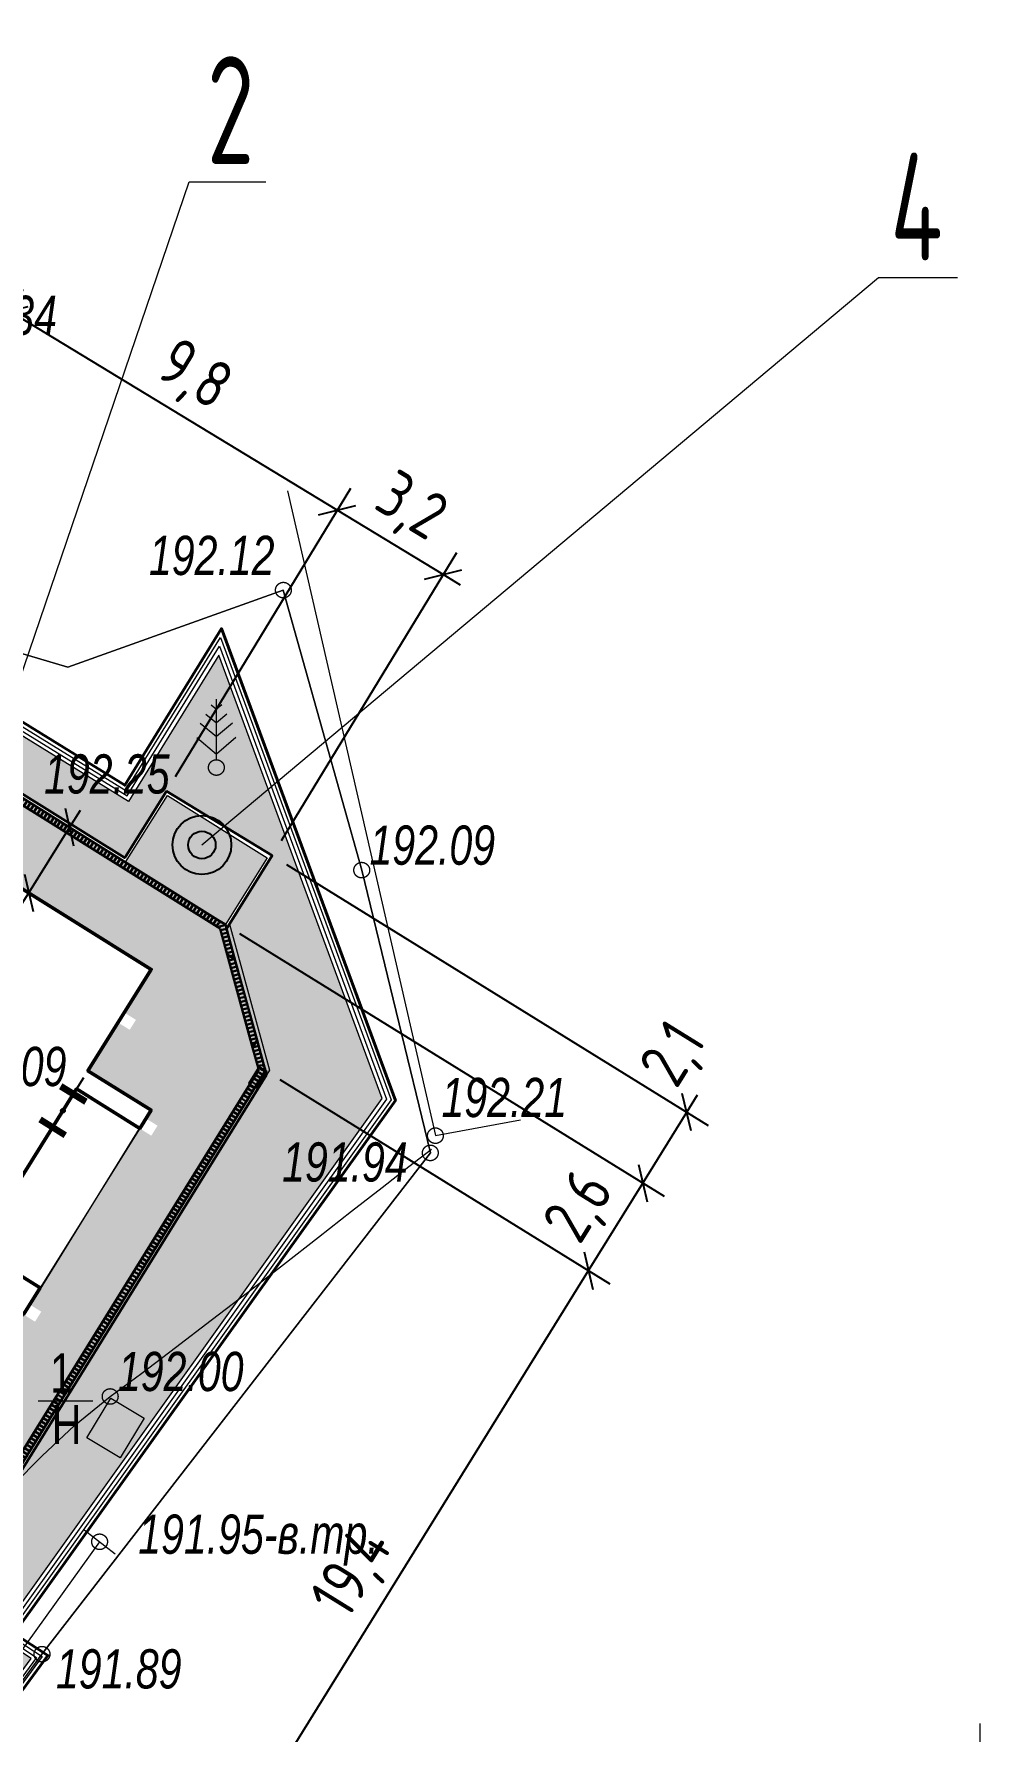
# Model space of a CAD drawing. Header units: millimetres. Extents: x -38151500 to -27467627, y -20617104 to -20349562.
# Drawn here: x -32364874 to -32340729, y -20502633 to -20459298 of the extents above; entities that cross this region are included whole.
import ezdxf
from ezdxf.xclip import XClip

# ---------------------------------------------------------------- set-up
doc = ezdxf.new("R2010")
doc.units = ezdxf.units.MM
doc.header["$MEASUREMENT"] = 0
doc.header["$XCLIPFRAME"] = 0
for name, color, linetype in [('!!! ПОДОСНОВА', 7, 'Continuous'), ('ЛИВНЕВКА лотки', 7, 'Continuous'), ('Новый_РАЗМЕРЫ', 7, 'Continuous')]:
    doc.layers.add(name, color=color, linetype=linetype)
for name, color, linetype, lineweight in [('ЛИВНЕВКА лотки_Ном._пера__220', 220, 'Continuous', 13), ('ЛИВНЕВКА лотки_Ном._пера__5', 5, 'Continuous', 30), ('Новый_0-Тонкая_Ном._пера__7', 7, 'Continuous', 25), ('Новый_Defpoints_Ном._пера__16', 16, 'Continuous', 20), ('Новый_Defpoints_Ном._пера__7', 7, 'Continuous', 25), ('Новый_ГП_БК_08.20_Ном._пера__5', 5, 'Continuous', 30), ('Новый_ГП_Благоустройство штриховка_Ном._пера__246', 246, 'Continuous', 13), ('Новый_ГП_Граница участка_Ном._пера__1', 1, 'Continuous', 40), ('Новый_ГП_Здание сооружение_Ном._пера__22', 22, 'Continuous', 50), ('Новый_ГП_Ограждение_Ном._пера__152', 152, 'Continuous', 18), ('Новый_ГП_озеленение_газон_Ном._пера__74', 74, 'Continuous', 20), ('Новый_ГП_Текст_Ном._пера__250', 7, 'Continuous', 20), ('Новый_ГТ-сооружение_ ограждение_Ном._пера__19', 7, 'Continuous', 90), ('Новый_РАЗМЕРЫ_Ном._пера__7', 7, 'Continuous', 25), ('Чертеж_1_Новофедоровское_снт 28_07$0$tp_Здания_Ном._пера__253', 252, 'Continuous', 18), ('Чертеж_1_Новофедоровское_снт 28_07$0$tp_отметки_новые_Ном._пера__253', 252, 'Continuous', 18), ('Чертеж_1_Новый_ГП_Топография_Ном._пера__253', 252, 'Continuous', 18), ('Чертеж_1_Новый_Новофедоровское_снт 28_07$0$SETKA_Ном._пера__7', 7, 'Continuous', 18), ('Чертеж_1_Новый_Новофедоровское_снт 28_07$0$tp_Здания_Ном._пера__253', 252, 'Continuous', 18), ('Чертеж_1_Новый_Новофедоровское_снт 28_07$0$tp_Ограждения ДЕР_Ном._пера__253', 252, 'Continuous', 18), ('Чертеж_1_Новый_Новофедоровское_снт 28_07$0$tp_Ограждения мет_Ном._пера__253', 252, 'Continuous', 18), ('Чертеж_1_Новый_Новофедоровское_снт 28_07$0$tp_Ограждения рабица_Ном._пера__253', 252, 'Continuous', 18), ('Чертеж_1_Новый_Новофедоровское_снт 28_07$0$tp_отметки_новые_Ном._пера__7', 7, 'Continuous', 18), ('Чертеж_1_Новый_Новофедоровское_снт 28_07$0$tp_растительность_Ном._пера__7', 7, 'Continuous', 18), ('Чертеж_1_Новый_Новофедоровское_снт 28_07$0$tp_рельеф_Ном._пера__253', 252, 'Continuous', 18), ('Чертеж_1_Новый_Новофедоровское_снт 28_07$0$U_Водопровод_Ном._пера__253', 252, 'Continuous', 18)]:
    doc.layers.add(name, color=color, linetype=linetype, lineweight=lineweight)
doc.layers.add('Новый_ГП_Тротуар_Дорожки_Ном._пера__24', color=7, linetype='Continuous', lineweight=20, true_color=0x4f1400)
doc.styles.add('РЎР“Р•РќР•Р\xa0РР\xa0_РЎРўРР›Р¬_1', font='arial.ttf', dxfattribs={"width": 0.75})
doc.styles.add('РЎР“Р•РќР•Р\xa0РР\xa0_РЎРўРР›Р¬_3', font='arial.ttf', dxfattribs={"width": 0.749999})
doc.styles.add('РЎР“Р•РќР•Р\xa0РР\xa0_РЎРўРР›Р¬_6', font='', dxfattribs={"width": 0.8})
doc.styles.add('РЎР“Р•РќР•Р\xa0РР\xa0_РЎРўРР›Р¬_7', font='')
doc.styles.get('РЎР“Р•РќР•Р\xa0РР\xa0_РЎРўРР›Р¬_6').set_extended_font_data('GOST_type_A')
doc.styles.get('РЎР“Р•РќР•Р\xa0РР\xa0_РЎРўРР›Р¬_7').set_extended_font_data('GOST_type_A')
doc.dimstyles.new('СГЕНЕРИР_СТИЛЬ__2', dxfattribs={"dimtxt": 1200, "dimasz": 658.316413, "dimexe": 0.18, "dimexo": 437.5, "dimgap": 0, "dimtad": 1, "dimdec": 1, "dimlfac": 0.001, "dimzin": 0, "dimdsep": 46, "dimtxsty": 'РЎР“Р•РќР•Р\xa0РР\xa0_РЎРўРР›Р¬_7', "dimblk": 'ARROWHEAD_6', "dimblk1": 'ARROWHEAD_6', "dimblk2": 'ARROWHEAD_6', "dimcen": 0.09, "dimclrd": 7, "dimclre": 7, "dimclrt": 7, "dimadec": 1, "dimazin": 0, "dimtfac": 1, "dimtdec": 4, "dimtmove": 0, "dimatfit": 3, "dimfxl": 0, "dimtolj": 1, "dimtzin": 0, "dimarcsym": 0})
pattern_1 = [(148.21604, (-32353105.87, -20487316.09), (52.6718, 85.004), [])]
pattern_2 = [(195.342, (-32353105.87, -20487316.09), (-26.458, 96.4364), [])]
pattern_3 = [(237.9929, (-32353105.87, -20487316.09), (-84.79827, 53.0024), [])]

# ---------------------------------------------------------------- blocks, each defined once
blk = doc.blocks.new('Чертеж_5_1', base_point=(5709271, 0))
at = {"layer": 'Чертеж_1_Новый_ГП_Топография_Ном._пера__253', "color": 252, "lineweight": 18, "flags": 128}
for points in [[(-32412929, -20517064), (-32412889, -20517000), (-32402402, -20499900), (-32376232, -20516708), (-32364671, -20500671), (-32354755, -20487867), (-32356509, -20480650), (-32358514, -20473503), (-32364007, -20475465), (-32366862, -20474628), (-32381133, -20465849), (-32371184, -20449640), (-32378793, -20444942), (-32419824, -20512686)], [(-32381959, -20466500), (-32362559, -20478480), (-32360089, -20474480), (-32355649, -20486530), (-32365379, -20500140), (-32364519, -20500700), (-32375879, -20516190), (-32376209, -20516730), (-32376479, -20516560), (-32400959, -20500980), (-32390279, -20483870), (-32391989, -20482750)]]:
    blk.add_lwpolyline(points, close=True, dxfattribs=at)
at = {"layer": 'Чертеж_1_Новый_Новофедоровское_снт 28_07$0$SETKA_Ном._пера__7', "color": 7, "lineweight": 18, "flags": 128}
blk.add_lwpolyline([(-32340729, -20505441), (-32340729, -20502441)], dxfattribs=at)
at = {"layer": 'Чертеж_1_Новый_Новофедоровское_снт 28_07$0$tp_Здания_Ном._пера__253', "color": 252, "lineweight": 18, "flags": 128}
blk.add_lwpolyline([(-32364768, -20494202), (-32363371, -20494202)], dxfattribs=at)
blk.add_lwpolyline([(-32362678, -20495656), (-32363521, -20495146), (-32362908, -20494132), (-32362065, -20494642)], close=True, dxfattribs=at)
at = {"layer": 'Чертеж_1_Новый_Новофедоровское_снт 28_07$0$tp_Ограждения ДЕР_Ном._пера__253', "color": 252, "lineweight": 18, "flags": 128}
blk.add_lwpolyline([(-32364007, -20475465), (-32358514, -20473503), (-32356508, -20480652), (-32354755, -20487867), (-32364671, -20500671), (-32374429, -20513890), (-32374676, -20514232)], dxfattribs=at)
at = {"layer": 'Чертеж_1_Новый_Новофедоровское_снт 28_07$0$tp_Ограждения мет_Ном._пера__253', "color": 252, "lineweight": 18, "flags": 128}
blk.add_lwpolyline([(-32358402, -20470964), (-32354625, -20487427), (-32352454, -20487025)], dxfattribs=at)
at = {"layer": 'Чертеж_1_Новый_Новофедоровское_снт 28_07$0$tp_Ограждения рабица_Ном._пера__253', "color": 252, "lineweight": 18, "flags": 128}
blk.add_lwpolyline([(-32381134, -20465851), (-32366862, -20474628), (-32364007, -20475465)], dxfattribs=at)
at = {"layer": 'Чертеж_1_Новый_Новофедоровское_снт 28_07$0$tp_отметки_новые_Ном._пера__7', "color": 7, "lineweight": 18}
for centre in [(-32358509, -20473500), (-32360219, -20478030), (-32356509, -20480650), (-32354629, -20487430), (-32354759, -20487870), (-32362929, -20494090), (-32363199, -20497800), (-32364669, -20500670)]:
    blk.add_circle(centre, 200, dxfattribs=at)
at = {"layer": 'Чертеж_1_Новый_Новофедоровское_снт 28_07$0$tp_растительность_Ном._пера__7', "color": 7, "lineweight": 18}
for p, q in [((-32360484, -20476665), (-32360219, -20476887)), ((-32360354, -20476429), (-32360219, -20476542)), ((-32360219, -20477830), (-32360219, -20476280)), ((-32360083, -20476429), (-32360219, -20476542)), ((-32359953, -20476665), (-32360219, -20476887)), ((-32360631, -20476895), (-32360219, -20477241)), ((-32359807, -20476895), (-32360219, -20477241)), ((-32360719, -20477265), (-32360219, -20477685)), ((-32359719, -20477265), (-32360219, -20477685))]:
    blk.add_line(p, q, dxfattribs=at)
blk.add_circle((-32360219, -20478030), 200, dxfattribs=at)
at = {"layer": 'Чертеж_1_Новый_Новофедоровское_снт 28_07$0$tp_рельеф_Ном._пера__253', "color": 252, "lineweight": 18, "flags": 128}
blk.add_lwpolyline([(-32365417, -20496366), (-32364662, -20495605), (-32363838, -20494829), (-32362929, -20494090), (-32362124, -20493492), (-32361258, -20492837), (-32360352, -20492145), (-32359428, -20491432), (-32358508, -20490718), (-32357614, -20490021), (-32356767, -20489359), (-32355990, -20488752), (-32355303, -20488217), (-32354730, -20487772)], dxfattribs=at)
at = {"layer": 'Чертеж_1_Новый_Новофедоровское_снт 28_07$0$U_Водопровод_Ном._пера__253', "color": 252, "lineweight": 18, "flags": 128}
for points in [[(-32363593, -20497493), (-32362804, -20498107)], [(-32363198, -20497803), (-32371294, -20509064)]]:
    blk.add_lwpolyline(points, dxfattribs=at)
at = {"layer": 'Чертеж_1_Новофедоровское_снт 28_07$0$tp_Здания_Ном._пера__253', "color": 252, "lineweight": 18, "char_height": 1000, "attachment_point": 4, "style": 'РЎР“Р•РќР•Р\xa0РР\xa0_РЎРўРР›Р¬_3'}
for s, insert in [('\\A1;{\\pql;\\fArial|b0|i0|c204|p0;\\W0.749999;1}', (-32364462, -20493490)), ('\\A1;{\\pql;\\fArial|b0|i0|c204|p0;\\W0.749999;Н}', (-32364421, -20494805))]:
    blk.add_mtext(s, dxfattribs=dict(at, insert=insert))
at = {"layer": 'Чертеж_1_Новофедоровское_снт 28_07$0$tp_отметки_новые_Ном._пера__253', "color": 252, "lineweight": 18, "char_height": 1000, "attachment_point": 7, "style": 'РЎР“Р•РќР•Р\xa0РР\xa0_РЎРўРР›Р¬_1'}
for s, insert in [('\\A1;{\\pql;\\fArial|b0|i1|c204|p0;\\W0.750000;192.34}', (-32367492, -20466996)), ('\\A1;{\\pql;\\fArial|b0|i1|c204|p0;\\W0.750000;192.12}', (-32361939, -20473127)), ('\\A1;{\\pql;\\fArial|b0|i1|c204|p0;\\W0.750000;192.25}', (-32364616, -20478708)), ('\\A1;{\\pql;\\fArial|b0|i1|c204|p0;\\W0.750000;192.09}', (-32356310, -20480525)), ('\\A1;{\\pql;\\fArial|b0|i1|c204|p0;\\W0.750000;192.09}', (-32367250, -20486177)), ('\\A1;{\\pql;\\fArial|b0|i1|c204|p0;\\W0.750000;192.21}', (-32354473, -20486969)), ('\\A1;{\\pql;\\fArial|b0|i1|c204|p0;\\W0.750000;191.94}', (-32358541, -20488616)), ('\\A1;{\\pql;\\fArial|b0|i1|c204|p0;\\W0.750000;192.00}', (-32362730, -20493965)), ('\\A1;{\\pql;\\fArial|b0|i1|c204|p0;\\W0.750000;191.95-в.тр.}', (-32362213, -20498407)), ('\\A1;{\\pql;\\fArial|b0|i1|c204|p0;\\W0.750000;191.89}', (-32364313, -20501559))]:
    blk.add_mtext(s, dxfattribs=dict(at, insert=insert))
blk = doc.blocks.new('Стена_19_5', base_point=(-32369133, -20502180))
at = {"layer": 'ЛИВНЕВКА лотки_Ном._пера__5', "linetype": 'Continuous', "lineweight": 30}
h = blk.add_hatch(dxfattribs=at)
h.set_pattern_fill('Настил_01_90_гр_0005', color=5, style=0, pattern_type=2)
h.set_pattern_definition(pattern_1)
h.paths.add_polyline_path([(-32359137, -20485745), (-32369184, -20501959), (-32369049, -20502044), (-32359080, -20485955)])
h = blk.add_hatch(dxfattribs=at)
h.set_pattern_fill('Настил_01_90_гр_0005', color=5, style=0, pattern_type=2)
h.set_pattern_definition(pattern_1)
h.paths.add_polyline_path([(-32359137, -20485745), (-32358965, -20485769), (-32359022, -20485559)])
h = blk.add_hatch(dxfattribs=at)
h.set_pattern_fill('Настил_01_90_гр_0005', color=5, style=0, pattern_type=2)
h.set_pattern_definition(pattern_1)
h.paths.add_polyline_path([(-32359137, -20485745), (-32359080, -20485955), (-32358965, -20485769)])
at = {"layer": 'ЛИВНЕВКА лотки_Ном._пера__5', "color": 5, "lineweight": 30, "flags": 128}
for points in [[(-32359137, -20485745), (-32369184, -20501959)], [(-32369049, -20502044), (-32358965, -20485769)], [(-32358965, -20485769), (-32359022, -20485559)]]:
    blk.add_lwpolyline(points, dxfattribs=at)
blk = doc.blocks.new('Стена_20_5', base_point=(-32358965, -20485769))
at = {"layer": 'ЛИВНЕВКА лотки_Ном._пера__5', "linetype": 'Continuous', "lineweight": 30}
h = blk.add_hatch(dxfattribs=at)
h.set_pattern_fill('Настил_01_90_гр_0005', color=5, style=0, pattern_type=2)
h.set_pattern_definition(pattern_2)
h.paths.add_polyline_path([(-32359987, -20482041), (-32360188, -20481916), (-32360125, -20482144)])
h = blk.add_hatch(dxfattribs=at)
h.set_pattern_fill('Настил_01_90_гр_0005', color=5, style=0, pattern_type=2)
h.set_pattern_definition(pattern_2)
h.paths.add_polyline_path([(-32360125, -20482144), (-32359925, -20482269), (-32359987, -20482041)])
h = blk.add_hatch(dxfattribs=at)
h.set_pattern_fill('Настил_01_90_гр_0005', color=5, style=0, pattern_type=2)
h.set_pattern_definition(pattern_2)
h.paths.add_polyline_path([(-32360125, -20482144), (-32359945, -20482802), (-32359744, -20482927), (-32359925, -20482269)])
h = blk.add_hatch(dxfattribs=at)
h.set_pattern_fill('Настил_01_90_гр_0005', color=5, style=0, pattern_type=2)
h.set_pattern_definition(pattern_2)
h.paths.add_polyline_path([(-32359179, -20484989), (-32359744, -20482929), (-32359944, -20482803), (-32359294, -20485174)])
h = blk.add_hatch(dxfattribs=at)
h.set_pattern_fill('Настил_01_90_гр_0005', color=5, style=0, pattern_type=2)
h.set_pattern_definition(pattern_2)
h.paths.add_polyline_path([(-32359022, -20485559), (-32359178, -20484991), (-32359294, -20485175), (-32359137, -20485745)])
at = {"layer": 'ЛИВНЕВКА лотки_Ном._пера__5', "color": 5, "lineweight": 30}
for p, q in [((-32359945, -20482802), (-32359744, -20482927)), ((-32359744, -20482929), (-32359944, -20482803)), ((-32359294, -20485174), (-32359179, -20484989)), ((-32359178, -20484991), (-32359294, -20485175))]:
    blk.add_line(p, q, dxfattribs=at)
at = {"layer": 'ЛИВНЕВКА лотки_Ном._пера__5', "color": 5, "lineweight": 30, "flags": 128}
for points in [[(-32359987, -20482041), (-32360188, -20481916)], [(-32360125, -20482144), (-32359945, -20482802)], [(-32359744, -20482927), (-32359987, -20482041)], [(-32359944, -20482803), (-32359294, -20485174)], [(-32359179, -20484989), (-32359744, -20482929)], [(-32359294, -20485175), (-32359137, -20485745)], [(-32359022, -20485559), (-32359178, -20484991)]]:
    blk.add_lwpolyline(points, dxfattribs=at)
blk = doc.blocks.new('Стена_21_5', base_point=(-32359987, -20482041))
at = {"layer": 'ЛИВНЕВКА лотки_Ном._пера__5', "linetype": 'Continuous', "lineweight": 30}
h = blk.add_hatch(dxfattribs=at)
h.set_pattern_fill('Настил_01_90_гр_0005', color=5, style=0, pattern_type=2)
h.set_pattern_definition(pattern_3)
h.paths.add_polyline_path([(-32370811, -20475276), (-32370896, -20475412), (-32370760, -20475497)])
h = blk.add_hatch(dxfattribs=at)
h.set_pattern_fill('Настил_01_90_гр_0005', color=5, style=0, pattern_type=2)
h.set_pattern_definition(pattern_3)
h.paths.add_polyline_path([(-32370675, -20475361), (-32370811, -20475276), (-32370760, -20475497)])
h = blk.add_hatch(dxfattribs=at)
h.set_pattern_fill('Настил_01_90_гр_0005', color=5, style=0, pattern_type=2)
h.set_pattern_definition(pattern_3)
h.paths.add_polyline_path([(-32370760, -20475497), (-32360125, -20482144), (-32360188, -20481916), (-32370675, -20475361)])
at = {"layer": 'ЛИВНЕВКА лотки_Ном._пера__5', "color": 5, "lineweight": 30, "flags": 128}
for points in [[(-32370811, -20475276), (-32370896, -20475412)], [(-32360188, -20481916), (-32370811, -20475276)], [(-32370760, -20475497), (-32360125, -20482144)]]:
    blk.add_lwpolyline(points, dxfattribs=at)
blk = doc.blocks.new('Стена_30_5', base_point=(-32359228, -20486195))
at = {"layer": 'ЛИВНЕВКА лотки_Ном._пера__220', "linetype": 'Continuous', "lineweight": 13}
blk.add_hatch(color=220, dxfattribs=at).paths.add_polyline_path([(-32359185, -20486221), (-32358922, -20485796), (-32359135, -20485664), (-32359398, -20486089)])
at = {"layer": 'ЛИВНЕВКА лотки_Ном._пера__220', "color": 220, "lineweight": 13, "flags": 128}
for points in [[(-32359135, -20485664), (-32359398, -20486089)], [(-32359185, -20486221), (-32358922, -20485796)], [(-32358922, -20485796), (-32359135, -20485664)], [(-32359398, -20486089), (-32359185, -20486221)]]:
    blk.add_lwpolyline(points, dxfattribs=at)
blk = doc.blocks.new('*D78', base_point=(-32353106, -20487316))
at = {"layer": 'Новый_РАЗМЕРЫ_Ном._пера__7', "color": 7, "lineweight": 25}
for p, q in [((-32350833, -20490400), (-32350609, -20491354)), ((-32360939, -20507368), (-32350721, -20490877)), ((-32360387, -20507710), (-32368743, -20502532)), ((-32361051, -20506890), (-32360827, -20507845)), ((-32361213, -20507809), (-32360939, -20507368))]:
    blk.add_line(p, q, dxfattribs=at)
at = {"layer": 'Новый_РАЗМЕРЫ_Ном._пера__7', "color": 7, "lineweight": 25, "insert": (-32356640, -20499974), "char_height": 1200, "attachment_point": 7, "rotation": 58.2157, "style": 'РЎР“Р•РќР•Р\xa0РР\xa0_РЎРўРР›Р¬_7'}
blk.add_mtext('\\A1;{\\pql;\\fGOST_type_A|b0|i0|c0|p0;\\W1.000000;19,4}', dxfattribs=at)
blk = doc.blocks.new('ARROWHEAD_6')
at = {"color": 0, "linetype": 'Continuous', "lineweight": 0}
for p, q in [((0, 0), (-1, 0)), ((-0.5, -0.5), (0.5, 0.5))]:
    blk.add_line(p, q, dxfattribs=at)
blk = doc.blocks.new('*D79', base_point=(-32353106, -20487316))
at = {"layer": 'Новый_РАЗМЕРЫ_Ном._пера__7', "color": 7, "lineweight": 25}
for p, q in [((-32350169, -20491220), (-32358593, -20486000)), ((-32349448, -20488164), (-32349224, -20489118)), ((-32350721, -20490877), (-32349336, -20488641)), ((-32350833, -20490400), (-32350609, -20491354)), ((-32360939, -20507368), (-32350721, -20490877))]:
    blk.add_line(p, q, dxfattribs=at)
at = {"layer": 'Новый_РАЗМЕРЫ_Ном._пера__7', "color": 7, "lineweight": 25, "insert": (-32350704, -20490394), "char_height": 1200, "attachment_point": 7, "rotation": 58.2157, "style": 'РЎР“Р•РќР•Р\xa0РР\xa0_РЎРўРР›Р¬_7'}
blk.add_mtext('\\A1;{\\pql;\\fGOST_type_A|b0|i0|c0|p0;\\W1.000000;2,6}', dxfattribs=at)
blk = doc.blocks.new('*D80', base_point=(-32353106, -20487316))
at = {"layer": 'Новый_РАЗМЕРЫ_Ном._пера__7', "color": 7, "lineweight": 25}
for p, q in [((-32347663, -20487175), (-32358420, -20480510)), ((-32348783, -20488984), (-32359616, -20482272)), ((-32348103, -20487310), (-32348327, -20486356)), ((-32348215, -20486833), (-32347941, -20486391)), ((-32349336, -20488641), (-32348215, -20486833)), ((-32349448, -20488164), (-32349224, -20489118)), ((-32350721, -20490877), (-32349336, -20488641))]:
    blk.add_line(p, q, dxfattribs=at)
at = {"layer": 'Новый_РАЗМЕРЫ_Ном._пера__7', "color": 7, "lineweight": 25, "insert": (-32348237, -20486412), "char_height": 1200, "attachment_point": 7, "rotation": 58.2157, "style": 'РЎР“Р•РќР•Р\xa0РР\xa0_РЎРўРР›Р¬_7'}
blk.add_mtext('\\A1;{\\pql;\\fGOST_type_A|b0|i0|c0|p0;\\W1.000000;2,1}', dxfattribs=at)
blk = doc.blocks.new('*D87', base_point=(-32353106, -20487316))
at = {"layer": 'Новый_РАЗМЕРЫ_Ном._пера__7', "color": 7, "lineweight": 25}
for p, q in [((-32357611, -20471574), (-32356659, -20471341)), ((-32354431, -20473100), (-32357135, -20471458)), ((-32354094, -20472545), (-32358565, -20479905)), ((-32354907, -20473216), (-32353955, -20472984)), ((-32353987, -20473370), (-32354431, -20473100))]:
    blk.add_line(p, q, dxfattribs=at)
at = {"layer": 'Новый_РАЗМЕРЫ_Ном._пера__7', "color": 7, "lineweight": 25, "insert": (-32356387, -20471631), "char_height": 1200, "attachment_point": 7, "rotation": 328.725, "style": 'РЎР“Р•РќР•Р\xa0РР\xa0_РЎРўРР›Р¬_7'}
blk.add_mtext('\\A1;{\\pql;\\fGOST_type_A|b0|i0|c0|p0;\\W1.000000;3,2}', dxfattribs=at)
blk = doc.blocks.new('*D88', base_point=(-32353106, -20487316))
at = {"layer": 'Новый_РАЗМЕРЫ_Ном._пера__7', "color": 7, "lineweight": 25}
for p, q in [((-32365161, -20465822), (-32370609, -20474792)), ((-32365974, -20466494), (-32365022, -20466261)), ((-32357135, -20471458), (-32365498, -20466377)), ((-32356797, -20470902), (-32361268, -20478263)), ((-32357611, -20471574), (-32356659, -20471341)), ((-32354431, -20473100), (-32357135, -20471458))]:
    blk.add_line(p, q, dxfattribs=at)
at = {"layer": 'Новый_РАЗМЕРЫ_Ном._пера__7', "color": 7, "lineweight": 25, "insert": (-32361957, -20468248), "char_height": 1200, "attachment_point": 7, "rotation": 328.725, "style": 'РЎР“Р•РќР•Р\xa0РР\xa0_РЎРўРР›Р¬_7'}
blk.add_mtext('\\A1;{\\pql;\\fGOST_type_A|b0|i0|c0|p0;\\W1.000000;9,8}', dxfattribs=at)
blk = doc.blocks.new('*D95', base_point=(-32353106, -20487316))
at = {"layer": 'Новый_РАЗМЕРЫ_Ном._пера__7', "color": 7, "lineweight": 25}
for p, q in [((-32360358, -20481809), (-32364513, -20479212)), ((-32363852, -20480034), (-32364073, -20479079)), ((-32363963, -20479557), (-32363687, -20479116)), ((-32365008, -20481230), (-32363963, -20479557)), ((-32362251, -20482953), (-32365559, -20480885)), ((-32365118, -20480752), (-32364898, -20481707)), ((-32365284, -20481670), (-32365008, -20481230))]:
    blk.add_line(p, q, dxfattribs=at)
at = {"layer": 'Новый_РАЗМЕРЫ_Ном._пера__7', "color": 7, "lineweight": 25, "insert": (-32366344, -20482914), "char_height": 1200, "attachment_point": 7, "rotation": 57.9949, "style": 'РЎР“Р•РќР•Р\xa0РР\xa0_РЎРўРР›Р¬_7'}
blk.add_mtext('\\A1;{\\pql;\\fGOST_type_A|b0|i0|c0|p0;\\W1.000000;2,0}', dxfattribs=at)

msp = doc.modelspace()

# ---------------------------------------------------------------- hatches: boundary and pattern name
at = {"layer": 'Новый_ГП_Благоустройство штриховка_Ном._пера__246', "linetype": 'Continuous', "lineweight": 13}
h = msp.add_hatch(dxfattribs=at)
h.set_pattern_fill('щебень_0005', color=246, style=0, pattern_type=2)
h.set_pattern_definition([(0, (5709271.23, 0), (461.88, 400), [230.94, -461.88]), (0, (5709617.64, 200), (461.88, 400), [230.94, -461.88]), (120, (5709040.3, 0), (461.880242, 399.999953), [230.94, -230.94]), (120, (5709502.2, 0), (461.880242, 399.999953), [230.94, -230.94]), (60, (5709271.23, 0), (230.9399192, 799.9996736), [230.94, -230.94, 230.94, -692.82])])
h.paths.add_polyline_path([(-32365653.41, -20480826.98), (-32361879.6, -20483184.77), (-32362568.54, -20484287.32), (-32362271.7, -20484472.75), (-32362430.64, -20484727.18), (-32362727.52, -20484541.73), (-32363495.84, -20485771.31), (-32361885.91, -20486777.3), (-32362018.33, -20486989.29), (-32361720.67, -20487175.23), (-32361879.61, -20487429.67), (-32362177.3, -20487243.77), (-32364960.58, -20491754.25), (-32364687.64, -20491924.76), (-32364846.58, -20492179.2), (-32365142.91, -20491994.06), (-32368640.97, -20497590.83), (-32368343.31, -20497776.77), (-32368502.25, -20498031.21), (-32368799.97, -20497845.21), (-32369038.47, -20498226.81), (-32369080.73, -20498200.09), (-32370034.45, -20499726.35), (-32373952.89, -20497278.17), (-32373289.93, -20496218.51), (-32376325.85, -20494321.95), (-32376485.35, -20494575.84), (-32376739.68, -20494416.87), (-32377349.28, -20495392.25), (-32377578.01, -20495249.83), (-32377763.24, -20495546.52), (-32378017.67, -20495387.58), (-32377832.13, -20495090.56), (-32382895.7, -20491926.95), (-32383081.01, -20492223.61), (-32383335.45, -20492064.67), (-32383149.12, -20491767.69), (-32383404.2, -20491608.64), (-32382794.4, -20490633.46), (-32383049.18, -20490474.3), (-32382889.78, -20490220.45), (-32387265.67, -20487485.34), (-32386233.07, -20485831.53), (-32386275.2, -20485805.26), (-32384314.74, -20482667.86), (-32385943.13, -20481650.32), (-32390448.48, -20488860.69), (-32369132.9, -20502179.64), (-32358964.54, -20485769.49), (-32359987.46, -20482041.09), (-32358923.48, -20480338.31), (-32361469.9, -20478747.18), (-32362533.88, -20480449.96), (-32370810.75, -20475276.08), (-32371221.18, -20475932.93), (-32377609.72, -20471937.59), (-32378246.92, -20472957.33), (-32377865.26, -20473195.82), (-32377679.73, -20472898.84), (-32377425.3, -20473057.78), (-32377610.84, -20473354.8), (-32372098.49, -20476799.3), (-32371912.49, -20476501.56), (-32371658.06, -20476660.5), (-32371844.16, -20476958.22), (-32370279.51, -20477935.92), (-32369723.1, -20477045.47), (-32365351.42, -20479777.21), (-32365721.34, -20480369.09), (-32365466.91, -20480528.03)])
at = {"layer": 'Новый_ГП_озеленение_газон_Ном._пера__74', "linetype": 'Continuous', "lineweight": 20}
h = msp.add_hatch(dxfattribs=at)
h.set_pattern_fill('AR_SAND_0005', color=74, style=0, pattern_type=2)
h.set_pattern_definition([(37.5, (5709271.23, 0), (-24.0004694, 734.119856), [0, -579.12, 0, -647.7, 0, -619.125]), (7.5, (5709271.2, 0), (674.284925, 1075.23765), [0, -312.42, 0, -521.97, 0, -200.025]), (327.5, (5708802.6, 0), (1186.488555, 2.155777), [0, -190.5, 0, -685.8, 0, -895.35]), (317.5, (5708802.6, 0), (1145.334679, 334.393985), [0, -95.25, 0, -449.58, 0, -514.35])])
h.paths.add_polyline_path([(-32362559.34, -20480339.25), (-32361495.34, -20478636.95), (-32358791.74, -20480279.15), (-32360180.15, -20482501.88), (-32359157.83, -20486233.31), (-32369114.47, -20502301.8), (-32367023.74, -20503608.39), (-32364948.25, -20500778.34), (-32365805.04, -20500220.42), (-32355985.17, -20486484.71), (-32360157.24, -20475161.87), (-32362461.2, -20478892.84), (-32376535.84, -20470201.39), (-32377674.53, -20472041.01), (-32371351.9, -20475991.19), (-32370836.34, -20475165.83)])

# ---------------------------------------------------------------- linework, layer by layer
at = {"layer": 'Новый_0-Тонкая_Ном._пера__7', "color": 7, "lineweight": 25}
for radius in [750, 350]:
    msp.add_circle((-32360587.71, -20480007.4), radius, dxfattribs=at)
at = {"layer": 'Новый_Defpoints_Ном._пера__16', "color": 16, "lineweight": 20}
msp.add_lwpolyline([(-32369038.38, -20498226.87), (-32369080.73, -20498200.09), (-32370034.52, -20499726.47), (-32373952.59, -20497278.35), (-32373289.93, -20496218.51), (-32376580.76, -20494162.42), (-32377349.34, -20495392.47), (-32383404.2, -20491608.97), (-32382635.8, -20490378.81), (-32387256.48, -20487470.61), (-32386232.8, -20485831.75), (-32386275.05, -20485805.01), (-32378246.44, -20472957.63), (-32361879.6, -20483184.77), (-32363495.41, -20485770.62), (-32361885.91, -20486777.3)], close=True, dxfattribs=at)
at = {"layer": 'Новый_Defpoints_Ном._пера__7', "color": 7, "lineweight": 25}
msp.add_lwpolyline([(-32364664.13, -20487641.38), (-32363604.58, -20485945.13)], dxfattribs=at)
msp.add_circle((-32364134.35, -20486793.26), 50, dxfattribs=at)
at = {"layer": 'Новый_ГП_БК_08.20_Ном._пера__5', "color": 5, "lineweight": 30}
msp.add_lwpolyline([(-32377674.53, -20472041.01), (-32371353.13, -20475992.83), (-32370836.32, -20475165.84), (-32362557.9, -20480336.95), (-32361495.34, -20478636.95), (-32358791.74, -20480279.15), (-32359958.45, -20482146.96), (-32358936.67, -20485876.4), (-32369114.56, -20502301.71), (-32390565.14, -20488896.22), (-32386010.82, -20481608.03)], dxfattribs=at)
at = {"layer": 'Новый_ГП_Граница участка_Ном._пера__1', "color": 1, "lineweight": 40}
msp.add_lwpolyline([(-32381958.77, -20466500), (-32362558.77, -20478480), (-32360088.77, -20474480), (-32355648.77, -20486530), (-32365378.77, -20500140), (-32364518.77, -20500700), (-32375878.77, -20516190), (-32376208.77, -20516730), (-32376478.77, -20516560), (-32400958.77, -20500980), (-32390278.77, -20483870), (-32391988.77, -20482750)], close=True, dxfattribs=at)
at = {"layer": 'Новый_ГП_Здание сооружение_Ном._пера__22', "color": 22, "lineweight": 50}
msp.add_lwpolyline([(-32365143.49, -20491994.99), (-32364719.63, -20491315.22), (-32366330.92, -20490308.37), (-32363787.3, -20486237.73), (-32362175.5, -20487244.9), (-32361885.91, -20486777.3), (-32363495.85, -20485771.31), (-32361879.6, -20483184.77), (-32372225.78, -20476719.76)], dxfattribs=at)
at = {"layer": 'Новый_ГП_Ограждение_Ном._пера__152', "color": 152, "lineweight": 18}
msp.add_lwpolyline([(-32399756.41, -20499620.31), (-32400546.81, -20500886.58), (-32376306.25, -20516314.19), (-32376128.16, -20516022.78), (-32364948.25, -20500778.34), (-32365805.04, -20500220.42), (-32355985.17, -20486484.71), (-32360157.24, -20475161.87), (-32362461.13, -20478892.88), (-32381861.08, -20466912.91), (-32384195.28, -20470694.63), (-32384364.48, -20470587.99), (-32381926.21, -20466637.64), (-32362526.22, -20478617.63), (-32360111.59, -20474707.29), (-32355760.9, -20486514.9), (-32365520.86, -20500166.81), (-32364661.93, -20500726.11), (-32375961.9, -20516134.26), (-32376241.8, -20516592.28), (-32400821.45, -20500948.86), (-32399926.02, -20499514.33), (-32399756.54, -20499620.23)], dxfattribs=at)
msp.add_lwpolyline([(-32381893.65, -20466775.27), (-32362493.68, -20478755.25), (-32360134.41, -20474934.58), (-32355873.04, -20486499.81), (-32365662.95, -20500193.61), (-32364805.09, -20500752.22), (-32376045.03, -20516078.52), (-32376274.02, -20516453.24), (-32400684.13, -20500917.72), (-32390005.49, -20483809.91), (-32391716.31, -20482689.37)], close=True, dxfattribs=at)
at = {"layer": 'Новый_ГП_озеленение_газон_Ном._пера__74', "color": 74, "lineweight": 20}
msp.add_lwpolyline([(-32376528.62, -20470205.9), (-32377558.69, -20471855.5), (-32371236.03, -20475805.69), (-32370836.34, -20475165.83), (-32362559.34, -20480339.25), (-32361495.34, -20478636.95), (-32358791.74, -20480279.15), (-32359886.38, -20482031.57), (-32358864.78, -20485760.37), (-32369114.47, -20502301.8), (-32367023.74, -20503608.39), (-32364948.25, -20500778.34), (-32365805.04, -20500220.42), (-32355985.17, -20486484.71), (-32360157.24, -20475161.87), (-32362461.2, -20478892.84)], close=True, dxfattribs=at)
at = {"layer": 'Новый_ГП_Текст_Ном._пера__250', "color": 7, "lineweight": 20}
for p, q in [((-32366502.39, -20479491.39), (-32360913.23, -20463078.08)), ((-32360913.23, -20463078.08), (-32360613.23, -20463078.08)), ((-32360613.23, -20463078.08), (-32358959.03, -20463078.08)), ((-32360587.71, -20480007.4), (-32343322.31, -20465513.28)), ((-32343322.31, -20465513.28), (-32343022.31, -20465513.28)), ((-32343022.31, -20465513.28), (-32341302.11, -20465513.28))]:
    msp.add_line(p, q, dxfattribs=at)
at = {"layer": 'Новый_ГП_Тротуар_Дорожки_Ном._пера__24', "color": 28, "lineweight": 20, "true_color": 0x4f1400}
for points in [[(-32370810.75, -20475276.08), (-32362533.88, -20480449.96), (-32361469.9, -20478747.18), (-32358923.48, -20480338.31), (-32359987.46, -20482041.09), (-32358964.54, -20485769.49), (-32369131.82, -20502177.9)], [(-32364960.58, -20491754.25), (-32362177.3, -20487243.77), (-32362018.33, -20486989.29), (-32361885.91, -20486777.3), (-32363495.84, -20485771.31), (-32362727.52, -20484541.73), (-32362727.48, -20484541.75), (-32362568.54, -20484287.32), (-32361879.6, -20483184.77), (-32365907.84, -20480668.02)]]:
    msp.add_lwpolyline(points, dxfattribs=at)
at = {"layer": 'Новый_ГТ-сооружение_ ограждение_Ном._пера__19', "color": 7, "lineweight": 90}
for p, q in [((-32363551.42, -20486567.86), (-32364187.51, -20486170.5)), ((-32364081.2, -20487416.01), (-32364717.3, -20487018.66))]:
    msp.add_line(p, q, dxfattribs=at)

# ---------------------------------------------------------------- block references
at = {"layer": '!!! ПОДОСНОВА', "color": 252, "lineweight": 40}
ref = msp.add_blockref('Чертеж_5_1', (5709271.23, 0), dxfattribs=at)
XClip(ref).set_block_clipping_path([(-32447502.6966846101, -20418838.4532491304), (-32447502.6966846101, -20510095.8116091713), (-32424922.1270352304, -20510095.8116091713), (-32419528.9893509001, -20521215.6831232607), (-32334163.1257211715, -20521215.6831232607), (-32334163.1257211715, -20418721.7424019799)])
at = {"layer": 'ЛИВНЕВКА лотки', "color": 5, "lineweight": 30}
for name, p in [('Стена_21_5', (-32359987.46, -20482041.09)), ('Стена_20_5', (-32358964.54, -20485769.49)), ('Стена_19_5', (-32369132.91, -20502179.64))]:
    msp.add_blockref(name, p, dxfattribs=at)
at = {"layer": 'ЛИВНЕВКА лотки', "color": 220, "lineweight": 13}
msp.add_blockref('Стена_30_5', (-32359227.9, -20486194.51), dxfattribs=at)

# ---------------------------------------------------------------- texts
at = {"layer": 'Новый_ГП_Текст_Ном._пера__250', "color": 7, "lineweight": 20, "char_height": 2750, "attachment_point": 2, "style": 'РЎР“Р•РќР•Р\xa0РР\xa0_РЎРўРР›Р¬_6'}
for s, insert in [('\\A1;{\\pqc;\\fGOST_type_A|b0|i0|c0|p0;\\W0.800000;2}', (-32359854.19, -20459869.52)), ('\\A1;{\\pqc;\\fGOST_type_A|b0|i0|c0|p0;\\W0.800000;4}', (-32342350.89, -20462334.71))]:
    msp.add_mtext(s, dxfattribs=dict(at, insert=insert))

# ---------------------------------------------------------------- dimensions: what is measured, and where the dimension line sits
at = {"layer": 'Новый_РАЗМЕРЫ', "color": 7, "lineweight": 25}
for base, p1, p2, angle, picture, middle, turn in [((-32365498.09, -20466377.46), (-32361495.34, -20478636.95), (-32370836.27, -20475165.87), 148.725023, '*D88', (-32360707.58, -20468304.45), 328.725023), ((-32357134.52, -20471457.59), (-32358791.74, -20480279.15), (-32361495.34, -20478636.95), 148.725023, '*D87', (-32355137.58, -20471687.74), 328.725023), ((-32363962.56, -20479556.68), (-32361879.6, -20483184.77), (-32359987.46, -20482041.09), 57.994945, '*D95', (-32366271.25, -20481665.71), 57.994945), ((-32348215.07, -20486832.95), (-32359987.46, -20482041.09), (-32358791.74, -20480279.15), 58.215712, '*D80', (-32348168.85, -20485163.6), 58.215712), ((-32349335.68, -20488641.43), (-32358964.54, -20485769.49), (-32359987.46, -20482041.09), 58.215712, '*D79', (-32350636.09, -20489145.29), 58.215712), ((-32350721.22, -20490877.44), (-32369114.56, -20502301.71), (-32358964.54, -20485769.49), 58.215712, '*D78', (-32356332.03, -20498337.53), 58.215712)]:
    dim = msp.add_linear_dim(base=base, p1=p1, p2=p2, angle=angle, dimstyle='СГЕНЕРИР_СТИЛЬ__2', dxfattribs=at)
    dim.commit()
    dim.dimension.update_dxf_attribs({"geometry": picture, "text_midpoint": middle, "dimtype": 160, "text_rotation": turn})

doc.saveas('drawing.dxf')
